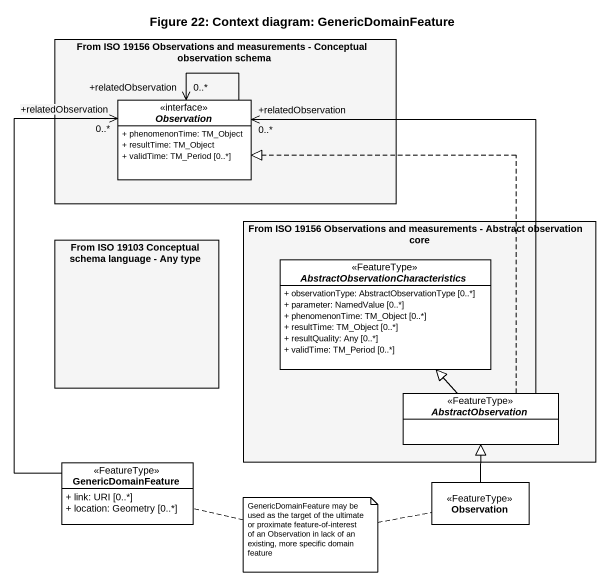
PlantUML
@startuml
title Figure 22: Context diagram: GenericDomainFeature
allowmixing
hide circle
hide empty members
skinparam classAttributeIconSize 0
rectangle "From ISO 19156 Observations and measurements - Conceptual observation schema" as From_ISO_19156_Observations #F5F5F5 {
  interface Observation {
    + phenomenonTime: TM_Object
    + resultTime: TM_Object
    + validTime: TM_Period [0..*]
  }
}
rectangle "From ISO 19156 Observations and measurements - Abstract observation core" as From_ISO_19156_Observations_2 #F5F5F5 {
  abstract class "AbstractObservationCharacteristics" as AbstractObservationCharacter <<FeatureType>> {
    + observationType: AbstractObservationType [0..*]
    + parameter: NamedValue [0..*]
    + phenomenonTime: TM_Object [0..*]
    + resultTime: TM_Object [0..*]
    + resultQuality: Any [0..*]
    + validTime: TM_Period [0..*]
  }
  abstract class AbstractObservation <<FeatureType>>
}
rectangle "From ISO 19103 Conceptual schema language - Any type" as From_ISO_19103_Conceptual #F5F5F5
class GenericDomainFeature <<FeatureType>> {
  + link: URI [0..*]
  + location: Geometry [0..*]
}
class "Observation" as Observation_2 <<FeatureType>>
Observation --> "+relatedObservation\n0..*" Observation
AbstractObservation -up-> "+relatedObservation\n0..*" Observation
AbstractObservation .up.|> Observation
AbstractObservation -up-|> AbstractObservationCharacter
GenericDomainFeature -up-> "+relatedObservation\n0..*" Observation
Observation_2 -up-|> AbstractObservation
note as N1
  GenericDomainFeature may be used as the target of the ultimate or proximate feature-of-interest of an Observation in lack of an existing, more specific domain feature
end note
N1 .. Observation_2
N1 .. GenericDomainFeature
@enduml
